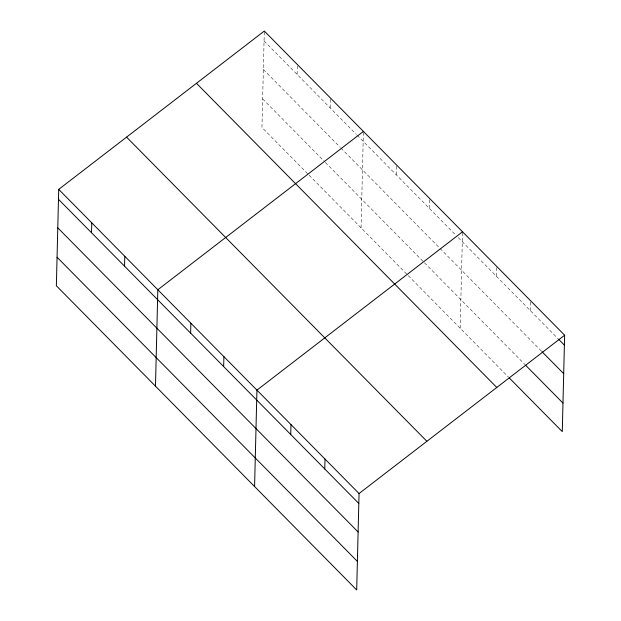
<?xml version="1.0" encoding="UTF-8"?>
<svg xmlns="http://www.w3.org/2000/svg" width="621" height="621" viewBox="0 0 621 621"><rect width="100%" height="100%" fill="white"/><g stroke="black" fill="none" stroke-linecap="round" stroke-linejoin="round"><path stroke-width="0.47" stroke-dasharray="3.1 2.33" d="M264.282 31.95L261.953 127.46L308.474 174.571M297.102 74.411L297.343 64.506M330.139 107.868L330.38 97.963M361.057 227.829L363.417 131.427M396.206 174.78L396.454 164.883M429.243 208.237L429.484 198.34M460.169 328.206L462.521 231.796M496.319 276.166L496.559 266.269M530.357 310.64L530.598 300.743M264.065 40.955L356.431 134.493M357.106 135.176L455.542 234.87M458.236 237.602L558.263 338.911M263.366 69.498L340.223 147.34M340.898 148.023L439.334 247.717M440.01 248.392L541.233 350.912M262.652 98.91L324.674 161.732M325.35 162.415L423.786 262.101M424.453 262.784L524.854 364.465M309.142 175.254L407.578 274.948M408.253 275.631L508.498 377.157"/><path stroke-width="0.93" d="M58.723 189.382L56.364 285.784L356.695 589.95L359.047 493.54L58.723 189.382L264.305 31.05L564.636 335.216L562.277 431.618L509.181 377.847M91.52 232.735L91.761 222.838M124.549 266.199L124.798 256.294M155.475 386.161L157.827 289.751L363.417 131.427M190.624 333.112L190.864 323.207M223.661 366.569L223.902 356.671M254.579 486.538L256.939 390.128L462.521 231.796M290.737 434.498L290.977 424.601M324.767 468.971L325.016 459.066M359.047 493.54L564.636 335.216M558.947 339.602L564.388 345.113M541.908 351.602L563.697 373.663M525.537 365.156L562.975 403.076M196.461 83.299L496.792 387.457M126.568 137.132L426.891 441.29M58.483 199.279L358.806 503.445M57.784 227.829L358.107 531.987M57.062 257.241L357.393 561.4"/></g></svg>
